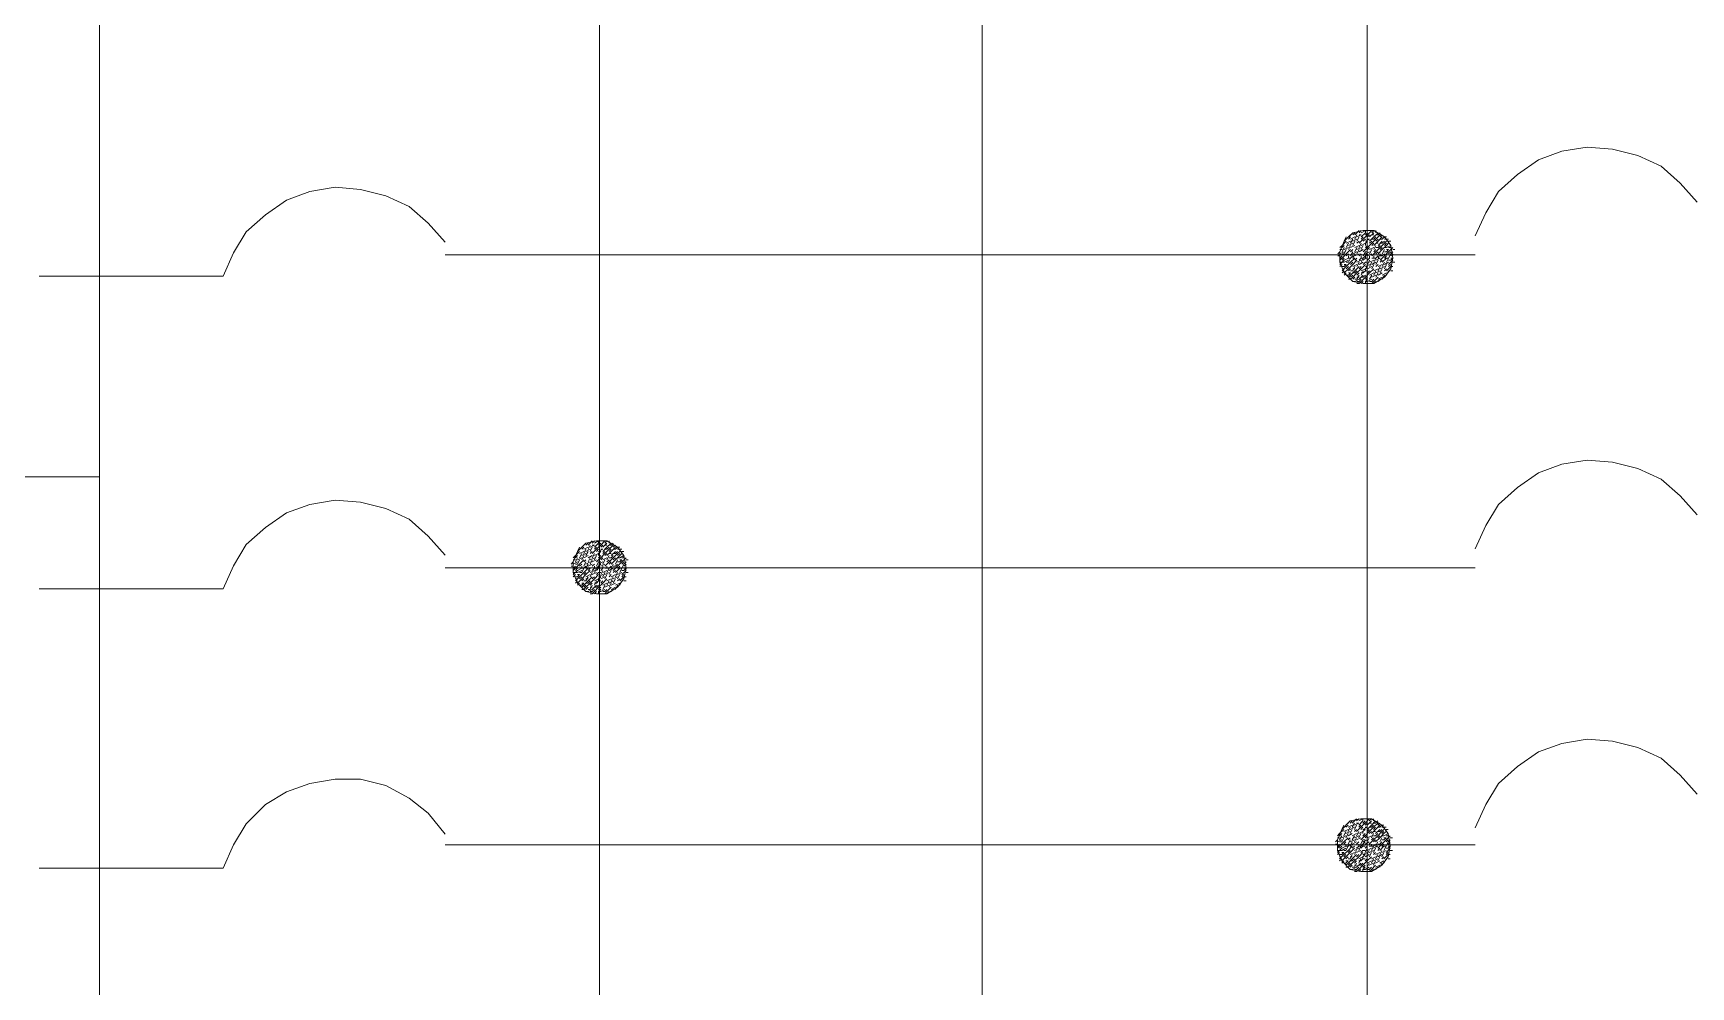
# Model space of a CAD drawing. Header units: metres. Extents: x 0 to 113, y -32 to 21.
# Drawn here: x 22.561 to 23.997, y 15.853 to 16.679 of the extents above; entities that cross this region are included whole.
import ezdxf

# ---------------------------------------------------------------- set-up
doc = ezdxf.new("R2010")
doc.units = ezdxf.units.M
doc.header["$LTSCALE"] = 0.5
doc.layers.add('TABLERO', color=7, linetype='Continuous')

msp = doc.modelspace()

# ---------------------------------------------------------------- linework, layer by layer
at = {"layer": 'TABLERO', "color": 7, "linetype": 'Continuous', "lineweight": 18, "true_color": 0x000007}
for p, q in [((23.0517, 17.1554), (23.0517, 14.9315)), ((23.3833, 17.1408), (23.3833, 14.9315)), ((23.7167, 17.128), (23.7167, 14.9315)), ((23.6968, 16.4987), (23.6986, 16.5024)), ((23.6986, 16.4969), (23.7023, 16.4987)), ((23.7004, 16.5024), (23.7023, 16.5042)), ((23.7004, 16.5005), (23.7023, 16.5024)), ((23.7023, 16.5005), (23.7059, 16.5024)), ((23.7023, 16.4969), (23.7041, 16.5005)), ((23.7041, 16.5042), (23.7059, 16.506)), ((23.7041, 16.4987), (23.7078, 16.5005)), ((23.7041, 16.495), (23.7059, 16.4987)), ((23.7059, 16.5042), (23.7096, 16.5079)), ((23.7059, 16.5005), (23.7078, 16.5042)), ((23.7078, 16.5024), (23.7114, 16.5042)), ((23.7078, 16.4987), (23.7096, 16.5024)), ((23.7078, 16.4969), (23.7096, 16.4987)), ((23.7096, 16.506), (23.7114, 16.5079)), ((23.7096, 16.5042), (23.7114, 16.5042)), ((23.7114, 16.506), (23.7151, 16.5079)), ((23.7114, 16.5005), (23.7132, 16.5024)), ((23.7132, 16.4987), (23.7151, 16.5005)), ((23.7151, 16.5079), (23.7169, 16.5079)), ((23.7151, 16.5042), (23.7169, 16.506)), ((23.7151, 16.5042), (23.7169, 16.5042)), ((23.7151, 16.4987), (23.7187, 16.5005)), ((23.7151, 16.4987), (23.7169, 16.4987)), ((23.7151, 16.4969), (23.7169, 16.4987)), ((23.7169, 16.5079), (23.7187, 16.5079)), ((23.7169, 16.5024), (23.7187, 16.5042)), ((23.7169, 16.5005), (23.7187, 16.5005)), ((23.7187, 16.5079), (23.7206, 16.5079)), ((23.7187, 16.5024), (23.7224, 16.506)), ((23.7187, 16.4969), (23.7206, 16.4987)), ((23.7206, 16.506), (23.7224, 16.5079)), ((23.7206, 16.5042), (23.7224, 16.5042)), ((23.7206, 16.5005), (23.7224, 16.5005)), ((23.7224, 16.5005), (23.7242, 16.5024)), ((23.7242, 16.506), (23.7242, 16.5079)), ((23.7242, 16.5042), (23.7261, 16.5042)), ((23.7242, 16.4987), (23.7261, 16.5005)), ((23.7261, 16.5042), (23.7279, 16.506)), ((23.7261, 16.495), (23.7297, 16.4987)), ((23.7279, 16.5024), (23.7297, 16.5042)), ((23.7279, 16.5005), (23.7297, 16.5005)), ((23.7297, 16.5005), (23.7316, 16.5024)), ((23.7297, 16.4969), (23.7316, 16.4987)), ((23.7316, 16.5024), (23.7334, 16.5024)), ((23.7316, 16.5005), (23.7334, 16.5005)), ((23.7334, 16.5005), (23.7352, 16.5005)), ((23.7352, 16.4987), (23.7371, 16.4987)), ((23.8102, 16.4868), (22.918, 16.4868)), ((23.6913, 16.4877), (23.6931, 16.4895)), ((23.6913, 16.4859), (23.6931, 16.4859)), ((23.6931, 16.4914), (23.6949, 16.4914)), ((23.6931, 16.4877), (23.6968, 16.4895)), ((23.6931, 16.484), (23.6949, 16.4859)), ((23.6931, 16.484), (23.6949, 16.484)), ((23.6931, 16.4822), (23.6949, 16.484)), ((23.6949, 16.4932), (23.6968, 16.495)), ((23.6949, 16.4895), (23.6968, 16.4932)), ((23.6949, 16.4877), (23.6968, 16.4877)), ((23.6949, 16.4822), (23.6968, 16.484)), ((23.6968, 16.4914), (23.7004, 16.4932)), ((23.6968, 16.4877), (23.6986, 16.4914)), ((23.6986, 16.4932), (23.7004, 16.4969)), ((23.6986, 16.4859), (23.7004, 16.4877)), ((23.7004, 16.495), (23.7041, 16.4969)), ((23.7004, 16.4914), (23.7023, 16.495)), ((23.7004, 16.484), (23.7004, 16.4859)), ((23.7004, 16.484), (23.7023, 16.484)), ((23.7004, 16.4804), (23.7023, 16.484)), ((23.7023, 16.4932), (23.7059, 16.495)), ((23.7023, 16.4895), (23.7041, 16.4914)), ((23.7023, 16.4859), (23.7041, 16.4895)), ((23.7023, 16.484), (23.7041, 16.4859)), ((23.7041, 16.4877), (23.7078, 16.4895)), ((23.7041, 16.484), (23.7059, 16.4877)), ((23.7041, 16.484), (23.7059, 16.484)), ((23.7059, 16.4932), (23.7096, 16.495)), ((23.7059, 16.4895), (23.7078, 16.4932)), ((23.7059, 16.4859), (23.7096, 16.4877)), ((23.7059, 16.4822), (23.7078, 16.484)), ((23.7078, 16.4914), (23.7114, 16.4932)), ((23.7078, 16.4877), (23.7096, 16.4914)), ((23.7096, 16.4932), (23.7114, 16.4969)), ((23.7096, 16.4895), (23.7132, 16.4914)), ((23.7096, 16.4859), (23.7114, 16.4877)), ((23.7096, 16.4822), (23.7114, 16.484)), ((23.7114, 16.495), (23.7151, 16.4969)), ((23.7114, 16.4914), (23.7132, 16.495)), ((23.7114, 16.484), (23.7114, 16.4859)), ((23.7114, 16.484), (23.7132, 16.484)), ((23.7114, 16.4804), (23.7132, 16.484)), ((23.7132, 16.4895), (23.7151, 16.4914)), ((23.7132, 16.4859), (23.7151, 16.4895)), ((23.7132, 16.484), (23.7151, 16.4859)), ((23.7132, 16.4822), (23.7151, 16.484)), ((23.7151, 16.495), (23.7151, 16.4969)), ((23.7151, 16.4932), (23.7169, 16.495)), ((23.7151, 16.4932), (23.7169, 16.4932)), ((23.7151, 16.4895), (23.7169, 16.4895)), ((23.7151, 16.4877), (23.7187, 16.4895)), ((23.7151, 16.4877), (23.7169, 16.4877)), ((23.7151, 16.4859), (23.7169, 16.4877)), ((23.7151, 16.484), (23.7151, 16.4859)), ((23.7151, 16.484), (23.7169, 16.484)), ((23.7151, 16.484), (23.7169, 16.484)), ((23.7169, 16.4914), (23.7187, 16.4932)), ((23.7169, 16.4859), (23.7206, 16.4877)), ((23.7169, 16.4822), (23.7187, 16.484)), ((23.7187, 16.4914), (23.7224, 16.4932)), ((23.7187, 16.4877), (23.7206, 16.4914)), ((23.7187, 16.484), (23.7187, 16.4859)), ((23.7206, 16.495), (23.7224, 16.4969)), ((23.7206, 16.484), (23.7224, 16.484)), ((23.7224, 16.4914), (23.7242, 16.495)), ((23.7224, 16.4895), (23.7242, 16.4914)), ((23.7224, 16.484), (23.7224, 16.4859)), ((23.7224, 16.484), (23.7242, 16.484)), ((23.7224, 16.4804), (23.7242, 16.484)), ((23.7242, 16.4969), (23.7261, 16.4969)), ((23.7242, 16.4932), (23.7261, 16.4932)), ((23.7242, 16.4877), (23.7261, 16.4895)), ((23.7242, 16.484), (23.7261, 16.4859)), ((23.7242, 16.4822), (23.7279, 16.484)), ((23.7261, 16.4932), (23.7279, 16.495)), ((23.7261, 16.484), (23.7279, 16.4877)), ((23.7261, 16.484), (23.7279, 16.484)), ((23.7279, 16.4969), (23.7297, 16.4969)), ((23.7279, 16.4914), (23.7297, 16.4932)), ((23.7279, 16.4859), (23.7297, 16.4859)), ((23.7279, 16.4822), (23.7297, 16.484)), ((23.7297, 16.4877), (23.7316, 16.4914)), ((23.7297, 16.4859), (23.7316, 16.4877)), ((23.7316, 16.495), (23.7334, 16.4969)), ((23.7316, 16.4932), (23.7334, 16.4932)), ((23.7316, 16.4895), (23.7334, 16.4895)), ((23.7316, 16.484), (23.7334, 16.4859)), ((23.7316, 16.484), (23.7334, 16.484)), ((23.7334, 16.4932), (23.7371, 16.495)), ((23.7334, 16.4914), (23.7352, 16.4914)), ((23.7334, 16.4895), (23.7352, 16.4914)), ((23.7334, 16.4804), (23.7352, 16.484)), ((23.7352, 16.4932), (23.7371, 16.4932)), ((23.7352, 16.4877), (23.7371, 16.4895)), ((23.7371, 16.4932), (23.7371, 16.495)), ((23.7371, 16.4859), (23.7389, 16.4877)), ((23.7371, 16.484), (23.7389, 16.484)), ((23.7371, 16.4822), (23.7389, 16.484)), ((23.7389, 16.4914), (23.7407, 16.4914)), ((23.6931, 16.4804), (23.6949, 16.4804)), ((23.6931, 16.4767), (23.6949, 16.4786)), ((23.6949, 16.4804), (23.6968, 16.4804)), ((23.6949, 16.4767), (23.6968, 16.4767)), ((23.6949, 16.4749), (23.6968, 16.4749)), ((23.6949, 16.4712), (23.6968, 16.4731)), ((23.6968, 16.4804), (23.7004, 16.4822)), ((23.6968, 16.4786), (23.6986, 16.4786)), ((23.6968, 16.4767), (23.6986, 16.4786)), ((23.6968, 16.4694), (23.6986, 16.4712)), ((23.6986, 16.4804), (23.7004, 16.4804)), ((23.6986, 16.4749), (23.7004, 16.4767)), ((23.6986, 16.4694), (23.7004, 16.4694)), ((23.7004, 16.4731), (23.7023, 16.4749)), ((23.7004, 16.4712), (23.7023, 16.4712)), ((23.7004, 16.4694), (23.7023, 16.4712)), ((23.7023, 16.4786), (23.7041, 16.4804)), ((23.7023, 16.4731), (23.7041, 16.4731)), ((23.7023, 16.4676), (23.7041, 16.4694)), ((23.7041, 16.4767), (23.7078, 16.4786)), ((23.7041, 16.4731), (23.7059, 16.4767)), ((23.7041, 16.4749), (23.7059, 16.4749)), ((23.7041, 16.4712), (23.7059, 16.4712)), ((23.7059, 16.4712), (23.7078, 16.4731)), ((23.7078, 16.4804), (23.7114, 16.4822)), ((23.7078, 16.4767), (23.7096, 16.4804)), ((23.7078, 16.4694), (23.7096, 16.4712)), ((23.7078, 16.4657), (23.7096, 16.4694)), ((23.7096, 16.4786), (23.7132, 16.4804)), ((23.7096, 16.4749), (23.7114, 16.4767)), ((23.7114, 16.4731), (23.7151, 16.4749)), ((23.7114, 16.4694), (23.7132, 16.4731)), ((23.7114, 16.4712), (23.7132, 16.4712)), ((23.7132, 16.4786), (23.7151, 16.4804)), ((23.7132, 16.4712), (23.7151, 16.4731)), ((23.7132, 16.4676), (23.7151, 16.4694)), ((23.7151, 16.4804), (23.7169, 16.4804)), ((23.7151, 16.4767), (23.7187, 16.4786)), ((23.7151, 16.4767), (23.7169, 16.4767)), ((23.7151, 16.4749), (23.7169, 16.4767)), ((23.7151, 16.4731), (23.7151, 16.4749)), ((23.7151, 16.4731), (23.7169, 16.4731)), ((23.7169, 16.4786), (23.7187, 16.4822)), ((23.7169, 16.4749), (23.7206, 16.4767)), ((23.7169, 16.4712), (23.7187, 16.4731)), ((23.7187, 16.4804), (23.7224, 16.4822)), ((23.7187, 16.4767), (23.7206, 16.4804)), ((23.7187, 16.4694), (23.7224, 16.4712)), ((23.7187, 16.4657), (23.7206, 16.4694)), ((23.7206, 16.4786), (23.7242, 16.4804)), ((23.7206, 16.4749), (23.7224, 16.4786)), ((23.7206, 16.4676), (23.7242, 16.4694)), ((23.7224, 16.4731), (23.7261, 16.4749)), ((23.7224, 16.4694), (23.7242, 16.4731)), ((23.7242, 16.4786), (23.7261, 16.4822)), ((23.7242, 16.4767), (23.7261, 16.4786)), ((23.7242, 16.4712), (23.7279, 16.4731)), ((23.7242, 16.4676), (23.7261, 16.4712)), ((23.7261, 16.4767), (23.7297, 16.4786)), ((23.7261, 16.4731), (23.7279, 16.4767)), ((23.7261, 16.4694), (23.7297, 16.4712)), ((23.7279, 16.4804), (23.7297, 16.4822)), ((23.7279, 16.4749), (23.7316, 16.4767)), ((23.7279, 16.4712), (23.7297, 16.4749)), ((23.7297, 16.4767), (23.7316, 16.4804)), ((23.7297, 16.4694), (23.7334, 16.4712)), ((23.7297, 16.4657), (23.7316, 16.4694)), ((23.7316, 16.4786), (23.7352, 16.4804)), ((23.7316, 16.4749), (23.7334, 16.4786)), ((23.7316, 16.4731), (23.7334, 16.4749)), ((23.7334, 16.4694), (23.7352, 16.4731)), ((23.7352, 16.4822), (23.7371, 16.4822)), ((23.7352, 16.4786), (23.7389, 16.4822)), ((23.7352, 16.4767), (23.7371, 16.4786)), ((23.7371, 16.4731), (23.7389, 16.4731)), ((23.7389, 16.4804), (23.7407, 16.4804)), ((22.7257, 16.4685), (22.5663, 16.4685)), ((23.7004, 16.4657), (23.7023, 16.4657)), ((23.7041, 16.4657), (23.7059, 16.4676)), ((23.7041, 16.4639), (23.7059, 16.4639)), ((23.7059, 16.4657), (23.7078, 16.4657)), ((23.7078, 16.4676), (23.7096, 16.4676)), ((23.7078, 16.4639), (23.7096, 16.4639)), ((23.7078, 16.4621), (23.7096, 16.4621)), ((23.7096, 16.4639), (23.7114, 16.4657)), ((23.7114, 16.4676), (23.7132, 16.4676)), ((23.7114, 16.4621), (23.7132, 16.4639)), ((23.7132, 16.4621), (23.7151, 16.4621)), ((23.7151, 16.4657), (23.7169, 16.4676)), ((23.7151, 16.4657), (23.7169, 16.4657)), ((23.7151, 16.4639), (23.7169, 16.4657)), ((23.7151, 16.4639), (23.7169, 16.4639)), ((23.7151, 16.4621), (23.7151, 16.4639)), ((23.7151, 16.4621), (23.7169, 16.4621)), ((23.7169, 16.4639), (23.7206, 16.4657)), ((23.7169, 16.4621), (23.7187, 16.4621)), ((23.7187, 16.4639), (23.7206, 16.4639)), ((23.7206, 16.4639), (23.7224, 16.4657)), ((23.7224, 16.4621), (23.7242, 16.4639)), ((23.7261, 16.4657), (23.7297, 16.4676)), ((23.7261, 16.4639), (23.7279, 16.4657)), ((22.6185, 16.2944), (21.1658, 16.2944)), ((23.7167, 16.2377), (23.7167, 16.2395)), ((23.0308, 16.2244), (23.0326, 16.2263)), ((23.0326, 16.2299), (23.0344, 16.2336)), ((23.0344, 16.2281), (23.0381, 16.2299)), ((23.0344, 16.2244), (23.0363, 16.2281)), ((23.0363, 16.2336), (23.0381, 16.2354)), ((23.0363, 16.2318), (23.0381, 16.2336)), ((23.0363, 16.2263), (23.0399, 16.2281)), ((23.0363, 16.2226), (23.0381, 16.2263)), ((23.0381, 16.2318), (23.0418, 16.2336)), ((23.0381, 16.2281), (23.0399, 16.2318)), ((23.0381, 16.2244), (23.0418, 16.2263)), ((23.0399, 16.2354), (23.0418, 16.2372)), ((23.0399, 16.2299), (23.0436, 16.2318)), ((23.0399, 16.2263), (23.0418, 16.2299)), ((23.0418, 16.2354), (23.0454, 16.2391)), ((23.0418, 16.2318), (23.0436, 16.2354)), ((23.0418, 16.2244), (23.0454, 16.2263)), ((23.0436, 16.2336), (23.0473, 16.2354)), ((23.0436, 16.2299), (23.0454, 16.2336)), ((23.0436, 16.2281), (23.0454, 16.2299)), ((23.0454, 16.2372), (23.0473, 16.2391)), ((23.0454, 16.2354), (23.0473, 16.2354)), ((23.0454, 16.2244), (23.0473, 16.2281)), ((23.0473, 16.2372), (23.0509, 16.2391)), ((23.0473, 16.2318), (23.0491, 16.2336)), ((23.0473, 16.2263), (23.0509, 16.2281)), ((23.0473, 16.2226), (23.0491, 16.2263)), ((23.0491, 16.2299), (23.0509, 16.2318)), ((23.0509, 16.2391), (23.0528, 16.2391)), ((23.0509, 16.2354), (23.0528, 16.2372)), ((23.0509, 16.2354), (23.0528, 16.2354)), ((23.0509, 16.2299), (23.0546, 16.2318)), ((23.0509, 16.2299), (23.0528, 16.2299)), ((23.0509, 16.2281), (23.0528, 16.2299)), ((23.0509, 16.2263), (23.0509, 16.2281)), ((23.0509, 16.2244), (23.0528, 16.2263)), ((23.0528, 16.2391), (23.0546, 16.2391)), ((23.0528, 16.2336), (23.0546, 16.2354)), ((23.0528, 16.2318), (23.0546, 16.2318)), ((23.0546, 16.2391), (23.0564, 16.2391)), ((23.0546, 16.2336), (23.0582, 16.2372)), ((23.0546, 16.2281), (23.0564, 16.2299)), ((23.0564, 16.2372), (23.0582, 16.2391)), ((23.0564, 16.2354), (23.0582, 16.2354)), ((23.0564, 16.2318), (23.0582, 16.2318)), ((23.0564, 16.2263), (23.0582, 16.2281)), ((23.0582, 16.2318), (23.0601, 16.2336)), ((23.0582, 16.2226), (23.0601, 16.2263)), ((23.0601, 16.2372), (23.0601, 16.2391)), ((23.0601, 16.2354), (23.0619, 16.2354)), ((23.0601, 16.2299), (23.0619, 16.2318)), ((23.0601, 16.2281), (23.0619, 16.2281)), ((23.0619, 16.2354), (23.0637, 16.2372)), ((23.0619, 16.2263), (23.0656, 16.2299)), ((23.0619, 16.2244), (23.0637, 16.2263)), ((23.0637, 16.2336), (23.0656, 16.2354)), ((23.0637, 16.2318), (23.0656, 16.2318)), ((23.0637, 16.2281), (23.0656, 16.2281)), ((23.0656, 16.2318), (23.0674, 16.2336)), ((23.0656, 16.2281), (23.0674, 16.2299)), ((23.0674, 16.2336), (23.0692, 16.2336)), ((23.0674, 16.2318), (23.0692, 16.2318)), ((23.0674, 16.2263), (23.0692, 16.2281)), ((23.0692, 16.2318), (23.0711, 16.2318)), ((23.0692, 16.2244), (23.0729, 16.2263)), ((23.0711, 16.2299), (23.0729, 16.2299)), ((23.0729, 16.2244), (23.0729, 16.2263)), ((23.7167, 16.234), (23.7167, 16.2358)), ((23.7167, 16.2267), (23.7167, 16.2285)), ((23.8102, 16.2157), (22.918, 16.2157)), ((23.0271, 16.2189), (23.0289, 16.2208)), ((23.0271, 16.2171), (23.0289, 16.2171)), ((23.0289, 16.2226), (23.0308, 16.2226)), ((23.0289, 16.2189), (23.0326, 16.2208)), ((23.0289, 16.2153), (23.0308, 16.2171)), ((23.0289, 16.2153), (23.0308, 16.2153)), ((23.0289, 16.2134), (23.0308, 16.2153)), ((23.0289, 16.2116), (23.0308, 16.2116)), ((23.0308, 16.2208), (23.0326, 16.2244)), ((23.0308, 16.2189), (23.0326, 16.2189)), ((23.0308, 16.2134), (23.0326, 16.2153)), ((23.0308, 16.2116), (23.0326, 16.2116)), ((23.0326, 16.2226), (23.0363, 16.2244)), ((23.0326, 16.2189), (23.0344, 16.2226)), ((23.0326, 16.2116), (23.0363, 16.2134)), ((23.0344, 16.2171), (23.0363, 16.2189)), ((23.0344, 16.2116), (23.0363, 16.2116)), ((23.0363, 16.2153), (23.0363, 16.2171)), ((23.0363, 16.2153), (23.0381, 16.2153)), ((23.0363, 16.2116), (23.0381, 16.2153)), ((23.0381, 16.2208), (23.0399, 16.2226)), ((23.0381, 16.2171), (23.0399, 16.2208)), ((23.0381, 16.2153), (23.0399, 16.2171)), ((23.0381, 16.2098), (23.0399, 16.2116)), ((23.0399, 16.2189), (23.0436, 16.2208)), ((23.0399, 16.2153), (23.0418, 16.2189)), ((23.0399, 16.2153), (23.0418, 16.2153)), ((23.0418, 16.2208), (23.0436, 16.2244)), ((23.0418, 16.2171), (23.0454, 16.2189)), ((23.0418, 16.2134), (23.0436, 16.2153)), ((23.0436, 16.2226), (23.0473, 16.2244)), ((23.0436, 16.2189), (23.0454, 16.2226)), ((23.0436, 16.2116), (23.0473, 16.2134)), ((23.0436, 16.2079), (23.0454, 16.2116)), ((23.0454, 16.2208), (23.0491, 16.2226)), ((23.0454, 16.2171), (23.0473, 16.2189)), ((23.0454, 16.2134), (23.0473, 16.2153)), ((23.0454, 16.2098), (23.0491, 16.2116)), ((23.0473, 16.2153), (23.0473, 16.2171)), ((23.0473, 16.2153), (23.0491, 16.2153)), ((23.0473, 16.2116), (23.0491, 16.2153)), ((23.0491, 16.2208), (23.0509, 16.2226)), ((23.0491, 16.2171), (23.0509, 16.2208)), ((23.0491, 16.2153), (23.0509, 16.2171)), ((23.0491, 16.2134), (23.0509, 16.2153)), ((23.0491, 16.2098), (23.0509, 16.2116)), ((23.0509, 16.2244), (23.0528, 16.2244)), ((23.0509, 16.2208), (23.0528, 16.2208)), ((23.0509, 16.2189), (23.0546, 16.2208)), ((23.0509, 16.2189), (23.0528, 16.2189)), ((23.0509, 16.2171), (23.0528, 16.2189)), ((23.0509, 16.2153), (23.0509, 16.2171)), ((23.0509, 16.2153), (23.0528, 16.2153)), ((23.0509, 16.2153), (23.0528, 16.2153)), ((23.0509, 16.2116), (23.0528, 16.2116)), ((23.0528, 16.2226), (23.0546, 16.2244)), ((23.0528, 16.2171), (23.0564, 16.2189)), ((23.0528, 16.2134), (23.0546, 16.2153)), ((23.0528, 16.2098), (23.0546, 16.2134)), ((23.0546, 16.2226), (23.0582, 16.2244)), ((23.0546, 16.2189), (23.0564, 16.2226)), ((23.0546, 16.2153), (23.0546, 16.2171)), ((23.0546, 16.2116), (23.0582, 16.2134)), ((23.0546, 16.2079), (23.0564, 16.2116)), ((23.0564, 16.2153), (23.0582, 16.2153)), ((23.0564, 16.2098), (23.0601, 16.2116)), ((23.0582, 16.2208), (23.0601, 16.2226)), ((23.0582, 16.2153), (23.0582, 16.2171)), ((23.0582, 16.2153), (23.0601, 16.2153)), ((23.0582, 16.2116), (23.0601, 16.2153)), ((23.0601, 16.2244), (23.0619, 16.2244)), ((23.0601, 16.2189), (23.0619, 16.2208)), ((23.0601, 16.2153), (23.0619, 16.2171)), ((23.0601, 16.2134), (23.0637, 16.2153)), ((23.0601, 16.2098), (23.0619, 16.2134)), ((23.0619, 16.2153), (23.0637, 16.2189)), ((23.0619, 16.2153), (23.0637, 16.2153)), ((23.0637, 16.2226), (23.0656, 16.2244)), ((23.0637, 16.2171), (23.0656, 16.2171)), ((23.0637, 16.2134), (23.0656, 16.2153)), ((23.0637, 16.2116), (23.0656, 16.2134)), ((23.0656, 16.2189), (23.0674, 16.2226)), ((23.0656, 16.2171), (23.0674, 16.2189)), ((23.0656, 16.2079), (23.0674, 16.2116)), ((23.0674, 16.2244), (23.0692, 16.2244)), ((23.0674, 16.2208), (23.0692, 16.2208)), ((23.0674, 16.2153), (23.0692, 16.2171)), ((23.0674, 16.2153), (23.0692, 16.2153)), ((23.0674, 16.2098), (23.0711, 16.2116)), ((23.0692, 16.2226), (23.0711, 16.2226)), ((23.0692, 16.2208), (23.0711, 16.2226)), ((23.0692, 16.2116), (23.0711, 16.2153)), ((23.0711, 16.2244), (23.0729, 16.2244)), ((23.0711, 16.2189), (23.0729, 16.2208)), ((23.0711, 16.2134), (23.0729, 16.2134)), ((23.0711, 16.2098), (23.0747, 16.2134)), ((23.0729, 16.2171), (23.0747, 16.2189)), ((23.0729, 16.2153), (23.0747, 16.2153)), ((23.0729, 16.2134), (23.0747, 16.2153)), ((23.0747, 16.2226), (23.0766, 16.2226)), ((23.0747, 16.2116), (23.0766, 16.2116)), ((23.6929, 16.2157), (23.6947, 16.2157)), ((23.6966, 16.2157), (23.6984, 16.2157)), ((23.7021, 16.2157), (23.7039, 16.2157)), ((23.7076, 16.2157), (23.7094, 16.2157)), ((23.7131, 16.2157), (23.7149, 16.2157)), ((23.7167, 16.223), (23.7167, 16.2248)), ((23.7167, 16.2157), (23.7167, 16.2175)), ((23.7167, 16.2157), (23.7186, 16.2157)), ((23.7186, 16.2157), (23.7204, 16.2157)), ((23.7204, 16.2157), (23.7222, 16.2157)), ((23.7241, 16.2157), (23.7259, 16.2157)), ((23.7277, 16.2157), (23.7296, 16.2157)), ((23.7314, 16.2157), (23.7332, 16.2157)), ((23.735, 16.2157), (23.7369, 16.2157)), ((22.7257, 16.1974), (22.5663, 16.1974)), ((23.0289, 16.2079), (23.0308, 16.2098)), ((23.0308, 16.2079), (23.0326, 16.2079)), ((23.0308, 16.2061), (23.0326, 16.2061)), ((23.0308, 16.2024), (23.0326, 16.2043)), ((23.0326, 16.2098), (23.0344, 16.2098)), ((23.0326, 16.2079), (23.0344, 16.2098)), ((23.0326, 16.2006), (23.0344, 16.2024)), ((23.0344, 16.2061), (23.0363, 16.2079)), ((23.0344, 16.2006), (23.0363, 16.2006)), ((23.0363, 16.2043), (23.0381, 16.2061)), ((23.0363, 16.2024), (23.0381, 16.2024)), ((23.0363, 16.2006), (23.0381, 16.2024)), ((23.0363, 16.1969), (23.0381, 16.1969)), ((23.0381, 16.2043), (23.0399, 16.2043)), ((23.0381, 16.1988), (23.0399, 16.2006)), ((23.0399, 16.2079), (23.0436, 16.2098)), ((23.0399, 16.2043), (23.0418, 16.2079)), ((23.0399, 16.2061), (23.0418, 16.2061)), ((23.0399, 16.2024), (23.0418, 16.2024)), ((23.0399, 16.1969), (23.0418, 16.1988)), ((23.0418, 16.2024), (23.0436, 16.2043)), ((23.0418, 16.1969), (23.0436, 16.1969)), ((23.0436, 16.2006), (23.0454, 16.2024)), ((23.0436, 16.1969), (23.0454, 16.2006)), ((23.0436, 16.1988), (23.0454, 16.1988)), ((23.0454, 16.2061), (23.0473, 16.2079)), ((23.0454, 16.1951), (23.0473, 16.1969)), ((23.0473, 16.2043), (23.0509, 16.2061)), ((23.0473, 16.2006), (23.0491, 16.2043)), ((23.0473, 16.2024), (23.0491, 16.2024)), ((23.0473, 16.1988), (23.0491, 16.1988)), ((23.0491, 16.2024), (23.0509, 16.2043)), ((23.0491, 16.1988), (23.0509, 16.2006)), ((23.0509, 16.2079), (23.0546, 16.2098)), ((23.0509, 16.2079), (23.0528, 16.2079)), ((23.0509, 16.2061), (23.0528, 16.2079)), ((23.0509, 16.2043), (23.0509, 16.2061)), ((23.0509, 16.2043), (23.0528, 16.2043)), ((23.0509, 16.1969), (23.0528, 16.1988)), ((23.0509, 16.1969), (23.0528, 16.1969)), ((23.0509, 16.1951), (23.0528, 16.1969)), ((23.0528, 16.2061), (23.0564, 16.2079)), ((23.0528, 16.2024), (23.0546, 16.2043)), ((23.0528, 16.1951), (23.0564, 16.1969)), ((23.0546, 16.2006), (23.0582, 16.2024)), ((23.0546, 16.1969), (23.0564, 16.2006)), ((23.0564, 16.2061), (23.0582, 16.2098)), ((23.0564, 16.1988), (23.0601, 16.2006)), ((23.0564, 16.1951), (23.0582, 16.1969)), ((23.0582, 16.2043), (23.0619, 16.2061)), ((23.0582, 16.2006), (23.0601, 16.2043)), ((23.0601, 16.2079), (23.0619, 16.2098)), ((23.0601, 16.2024), (23.0637, 16.2043)), ((23.0601, 16.1988), (23.0619, 16.2024)), ((23.0619, 16.2079), (23.0656, 16.2098)), ((23.0619, 16.2043), (23.0637, 16.2079)), ((23.0619, 16.2006), (23.0656, 16.2024)), ((23.0619, 16.1969), (23.0656, 16.1988)), ((23.0619, 16.1951), (23.0637, 16.1969)), ((23.0637, 16.2061), (23.0674, 16.2079)), ((23.0637, 16.2024), (23.0656, 16.2061)), ((23.0656, 16.2006), (23.0692, 16.2024)), ((23.0656, 16.1969), (23.0674, 16.2006)), ((23.0674, 16.2061), (23.0692, 16.2098)), ((23.0674, 16.2043), (23.0692, 16.2061)), ((23.0692, 16.2006), (23.0711, 16.2043)), ((23.0711, 16.2079), (23.0729, 16.2098)), ((23.0729, 16.2043), (23.0747, 16.2043)), ((23.0399, 16.1951), (23.0418, 16.1951)), ((23.0436, 16.1951), (23.0454, 16.1951)), ((23.0436, 16.1933), (23.0454, 16.1933)), ((23.0473, 16.1933), (23.0491, 16.1951)), ((23.0491, 16.1933), (23.0509, 16.1933)), ((23.0509, 16.1951), (23.0528, 16.1951)), ((23.0509, 16.1933), (23.0509, 16.1951)), ((23.0509, 16.1933), (23.0528, 16.1933)), ((23.0528, 16.1933), (23.0546, 16.1933)), ((23.0546, 16.1951), (23.0564, 16.1951)), ((23.0582, 16.1933), (23.0601, 16.1951)), ((23.7019, 15.9946), (23.7038, 15.9965)), ((23.7038, 15.9946), (23.7074, 15.9983)), ((23.7074, 15.9965), (23.7093, 15.9983)), ((23.7093, 15.9965), (23.7129, 15.9983)), ((23.7129, 15.9983), (23.7148, 15.9983)), ((23.7129, 15.9946), (23.7148, 15.9965)), ((23.7148, 15.9983), (23.7166, 15.9983)), ((23.7166, 15.9983), (23.7184, 15.9983)), ((23.7166, 15.9928), (23.7203, 15.9965)), ((23.7184, 15.9965), (23.7203, 15.9983)), ((23.7221, 15.9965), (23.7221, 15.9983)), ((23.7239, 15.9946), (23.7258, 15.9965)), ((23.0517, 15.9922), (23.0517, 15.994)), ((23.0517, 15.9812), (23.0517, 15.983)), ((23.6909, 15.9818), (23.6928, 15.9818)), ((23.6928, 15.9836), (23.6946, 15.9855)), ((23.6928, 15.98), (23.6946, 15.9836)), ((23.6946, 15.9891), (23.6964, 15.9928)), ((23.6946, 15.9818), (23.6983, 15.9836)), ((23.6946, 15.9782), (23.6964, 15.9818)), ((23.6964, 15.9873), (23.7001, 15.9891)), ((23.6964, 15.9836), (23.6983, 15.9873)), ((23.6983, 15.9928), (23.7001, 15.9946)), ((23.6983, 15.991), (23.7001, 15.9928)), ((23.6983, 15.9855), (23.7019, 15.9873)), ((23.6983, 15.9818), (23.7001, 15.9855)), ((23.7001, 15.991), (23.7038, 15.9928)), ((23.7001, 15.9873), (23.7019, 15.991)), ((23.7001, 15.9836), (23.7038, 15.9855)), ((23.7001, 15.98), (23.7019, 15.9818)), ((23.7019, 15.9891), (23.7056, 15.991)), ((23.7019, 15.9855), (23.7038, 15.9891)), ((23.7038, 15.991), (23.7056, 15.9946)), ((23.7038, 15.9836), (23.7074, 15.9855)), ((23.7038, 15.98), (23.7056, 15.9836)), ((23.7056, 15.9928), (23.7093, 15.9946)), ((23.7056, 15.9891), (23.7074, 15.9928)), ((23.7056, 15.9873), (23.7074, 15.9891)), ((23.7056, 15.9818), (23.7093, 15.9836)), ((23.7056, 15.9782), (23.7074, 15.9818)), ((23.7074, 15.9946), (23.7093, 15.9946)), ((23.7074, 15.9836), (23.7093, 15.9873)), ((23.7074, 15.98), (23.7111, 15.9818)), ((23.7093, 15.991), (23.7111, 15.9928)), ((23.7093, 15.9855), (23.7129, 15.9873)), ((23.7093, 15.9818), (23.7111, 15.9855)), ((23.7111, 15.9891), (23.7129, 15.991)), ((23.7111, 15.98), (23.7129, 15.9818)), ((23.7129, 15.9946), (23.7148, 15.9946)), ((23.7129, 15.9891), (23.7166, 15.991)), ((23.7129, 15.9891), (23.7148, 15.9891)), ((23.7129, 15.9873), (23.7148, 15.9891)), ((23.7129, 15.9855), (23.7129, 15.9873)), ((23.7129, 15.9836), (23.7148, 15.9855)), ((23.7129, 15.9836), (23.7148, 15.9836)), ((23.7148, 15.9928), (23.7166, 15.9946)), ((23.7148, 15.991), (23.7166, 15.991)), ((23.7148, 15.9818), (23.7166, 15.9836)), ((23.7166, 15.9873), (23.7184, 15.9891)), ((23.7166, 15.9818), (23.7203, 15.9836)), ((23.7166, 15.9782), (23.7184, 15.9818)), ((23.7184, 15.9946), (23.7203, 15.9946)), ((23.7184, 15.991), (23.7203, 15.991)), ((23.7184, 15.9855), (23.7203, 15.9873)), ((23.7203, 15.991), (23.7221, 15.9928)), ((23.7203, 15.9818), (23.7221, 15.9855)), ((23.7203, 15.98), (23.7221, 15.9818)), ((23.7221, 15.9946), (23.7239, 15.9946)), ((23.7221, 15.9891), (23.7239, 15.991)), ((23.7221, 15.9873), (23.7239, 15.9873)), ((23.7221, 15.9836), (23.7239, 15.9836)), ((23.7239, 15.9855), (23.7276, 15.9891)), ((23.7239, 15.9836), (23.7258, 15.9855)), ((23.7258, 15.9928), (23.7276, 15.9946)), ((23.7258, 15.991), (23.7276, 15.991)), ((23.7258, 15.9873), (23.7276, 15.9873)), ((23.7258, 15.9818), (23.7276, 15.9836)), ((23.7276, 15.991), (23.7294, 15.9928)), ((23.7276, 15.9873), (23.7294, 15.9891)), ((23.7276, 15.9782), (23.7294, 15.9818)), ((23.7294, 15.9928), (23.7312, 15.9928)), ((23.7294, 15.991), (23.7312, 15.991)), ((23.7294, 15.9855), (23.7312, 15.9873)), ((23.7294, 15.9836), (23.7312, 15.9836)), ((23.7312, 15.991), (23.7331, 15.991)), ((23.7312, 15.9836), (23.7349, 15.9855)), ((23.7312, 15.9818), (23.7331, 15.9818)), ((23.7312, 15.98), (23.7331, 15.9818)), ((23.7331, 15.9891), (23.7349, 15.9891)), ((23.7331, 15.9836), (23.7349, 15.9836)), ((23.7349, 15.9836), (23.7349, 15.9855)), ((23.7367, 15.9818), (23.7386, 15.9818)), ((23.8102, 15.9757), (22.918, 15.9757)), ((23.0353, 15.9757), (23.0371, 15.9757)), ((23.0664, 15.9757), (23.0682, 15.9757)), ((23.0682, 15.9757), (23.0701, 15.9757)), ((23.6891, 15.9782), (23.6909, 15.98)), ((23.6891, 15.9763), (23.6909, 15.9763)), ((23.6909, 15.9782), (23.6946, 15.98)), ((23.6909, 15.9745), (23.6928, 15.9763)), ((23.6909, 15.9745), (23.6928, 15.9745)), ((23.6909, 15.9727), (23.6928, 15.9745)), ((23.6909, 15.9708), (23.6928, 15.9708)), ((23.6909, 15.9672), (23.6928, 15.969)), ((23.6928, 15.9782), (23.6946, 15.9782)), ((23.6928, 15.9727), (23.6946, 15.9745)), ((23.6928, 15.9708), (23.6946, 15.9708)), ((23.6928, 15.9672), (23.6946, 15.9672)), ((23.6946, 15.9708), (23.6983, 15.9727)), ((23.6946, 15.969), (23.6964, 15.969)), ((23.6946, 15.9672), (23.6964, 15.969)), ((23.6964, 15.9763), (23.6983, 15.9782)), ((23.6964, 15.9708), (23.6983, 15.9708)), ((23.6964, 15.9653), (23.6983, 15.9672)), ((23.6983, 15.9745), (23.6983, 15.9763)), ((23.6983, 15.9745), (23.7001, 15.9745)), ((23.6983, 15.9708), (23.7001, 15.9745)), ((23.7001, 15.9763), (23.7019, 15.98)), ((23.7001, 15.9745), (23.7019, 15.9763)), ((23.7001, 15.969), (23.7019, 15.9708)), ((23.7019, 15.9782), (23.7056, 15.98)), ((23.7019, 15.9745), (23.7038, 15.9782)), ((23.7019, 15.9745), (23.7038, 15.9745)), ((23.7019, 15.9672), (23.7056, 15.969)), ((23.7019, 15.9635), (23.7038, 15.9672)), ((23.7038, 15.9763), (23.7074, 15.9782)), ((23.7038, 15.9727), (23.7056, 15.9745)), ((23.7056, 15.9708), (23.7093, 15.9727)), ((23.7056, 15.9672), (23.7074, 15.9708)), ((23.7074, 15.9763), (23.7093, 15.9782)), ((23.7074, 15.9727), (23.7093, 15.9745)), ((23.7074, 15.969), (23.7111, 15.9708)), ((23.7074, 15.9653), (23.7093, 15.9672)), ((23.7093, 15.9745), (23.7093, 15.9763)), ((23.7093, 15.9745), (23.7111, 15.9745)), ((23.7093, 15.9708), (23.7111, 15.9745)), ((23.7111, 15.9763), (23.7129, 15.98)), ((23.7111, 15.9745), (23.7129, 15.9763)), ((23.7111, 15.9727), (23.7129, 15.9745)), ((23.7111, 15.969), (23.7129, 15.9708)), ((23.7129, 15.98), (23.7148, 15.98)), ((23.7129, 15.9782), (23.7166, 15.98)), ((23.7129, 15.9782), (23.7148, 15.9782)), ((23.7129, 15.9763), (23.7148, 15.9782)), ((23.7129, 15.9745), (23.7129, 15.9763)), ((23.7129, 15.9745), (23.7148, 15.9745)), ((23.7129, 15.9745), (23.7148, 15.9745)), ((23.7129, 15.9708), (23.7148, 15.9708)), ((23.7129, 15.9672), (23.7166, 15.969)), ((23.7129, 15.9672), (23.7148, 15.9672)), ((23.7129, 15.9653), (23.7148, 15.9672)), ((23.7148, 15.9763), (23.7184, 15.9782)), ((23.7148, 15.9727), (23.7166, 15.9745)), ((23.7148, 15.969), (23.7166, 15.9727)), ((23.7148, 15.9653), (23.7184, 15.9672)), ((23.7166, 15.9745), (23.7166, 15.9763)), ((23.7166, 15.9708), (23.7203, 15.9727)), ((23.7166, 15.9672), (23.7184, 15.9708)), ((23.7184, 15.9745), (23.7203, 15.9745)), ((23.7184, 15.969), (23.7221, 15.9708)), ((23.7184, 15.9653), (23.7203, 15.969)), ((23.7203, 15.9745), (23.7203, 15.9763)), ((23.7203, 15.9745), (23.7221, 15.9745)), ((23.7203, 15.9708), (23.7221, 15.9745)), ((23.7221, 15.9782), (23.7239, 15.98)), ((23.7221, 15.9745), (23.7239, 15.9763)), ((23.7221, 15.9727), (23.7258, 15.9745)), ((23.7221, 15.969), (23.7239, 15.9727)), ((23.7221, 15.9672), (23.7239, 15.969)), ((23.7239, 15.9745), (23.7258, 15.9782)), ((23.7239, 15.9745), (23.7258, 15.9745)), ((23.7239, 15.9672), (23.7276, 15.969)), ((23.7239, 15.9635), (23.7258, 15.9672)), ((23.7258, 15.9763), (23.7276, 15.9763)), ((23.7258, 15.9727), (23.7276, 15.9745)), ((23.7258, 15.9708), (23.7276, 15.9727)), ((23.7258, 15.9653), (23.7294, 15.9672)), ((23.7276, 15.9763), (23.7294, 15.9782)), ((23.7276, 15.9672), (23.7294, 15.9708)), ((23.7294, 15.98), (23.7312, 15.98)), ((23.7294, 15.9745), (23.7312, 15.9763)), ((23.7294, 15.9745), (23.7312, 15.9745)), ((23.7294, 15.969), (23.7331, 15.9708)), ((23.7294, 15.9653), (23.7312, 15.969)), ((23.7312, 15.9708), (23.7331, 15.9745)), ((23.7331, 15.9782), (23.7349, 15.98)), ((23.7331, 15.9727), (23.7349, 15.9727)), ((23.7331, 15.969), (23.7367, 15.9727)), ((23.7331, 15.9672), (23.7349, 15.969)), ((23.7349, 15.9763), (23.7367, 15.9782)), ((23.7349, 15.9745), (23.7367, 15.9745)), ((23.7349, 15.9727), (23.7367, 15.9745)), ((23.7367, 15.9708), (23.7386, 15.9708)), ((22.7257, 15.9555), (22.5663, 15.9555)), ((23.0517, 15.9537), (23.0517, 15.9555)), ((23.6928, 15.9653), (23.6946, 15.9653)), ((23.6928, 15.9617), (23.6946, 15.9635)), ((23.6946, 15.9598), (23.6964, 15.9617)), ((23.6964, 15.9598), (23.6983, 15.9598)), ((23.6983, 15.9635), (23.7001, 15.9653)), ((23.6983, 15.9617), (23.7001, 15.9617)), ((23.6983, 15.9598), (23.7001, 15.9617)), ((23.6983, 15.9562), (23.7001, 15.9562)), ((23.7001, 15.9635), (23.7019, 15.9635)), ((23.7001, 15.958), (23.7019, 15.9598)), ((23.7019, 15.9653), (23.7038, 15.9653)), ((23.7019, 15.9617), (23.7038, 15.9617)), ((23.7019, 15.9562), (23.7038, 15.958)), ((23.7019, 15.9543), (23.7038, 15.9543)), ((23.7038, 15.9617), (23.7056, 15.9635)), ((23.7038, 15.9562), (23.7056, 15.9562)), ((23.7056, 15.9598), (23.7074, 15.9617)), ((23.7056, 15.9562), (23.7074, 15.9598)), ((23.7056, 15.958), (23.7074, 15.958)), ((23.7056, 15.9543), (23.7074, 15.9543)), ((23.7056, 15.9525), (23.7074, 15.9525)), ((23.7074, 15.9543), (23.7093, 15.9562)), ((23.7093, 15.9635), (23.7129, 15.9653)), ((23.7093, 15.9598), (23.7111, 15.9635)), ((23.7093, 15.9617), (23.7111, 15.9617)), ((23.7093, 15.958), (23.7111, 15.958)), ((23.7093, 15.9525), (23.7111, 15.9543)), ((23.7111, 15.9617), (23.7129, 15.9635)), ((23.7111, 15.958), (23.7129, 15.9598)), ((23.7111, 15.9525), (23.7129, 15.9525)), ((23.7129, 15.9635), (23.7129, 15.9653)), ((23.7129, 15.9635), (23.7148, 15.9635)), ((23.7129, 15.9562), (23.7148, 15.958)), ((23.7129, 15.9562), (23.7148, 15.9562)), ((23.7129, 15.9543), (23.7148, 15.9562)), ((23.7129, 15.9543), (23.7148, 15.9543)), ((23.7129, 15.9525), (23.7129, 15.9543)), ((23.7129, 15.9525), (23.7148, 15.9525)), ((23.7148, 15.9617), (23.7166, 15.9635)), ((23.7148, 15.9543), (23.7184, 15.9562)), ((23.7148, 15.9525), (23.7166, 15.9525)), ((23.7166, 15.9598), (23.7203, 15.9617)), ((23.7166, 15.9562), (23.7184, 15.9598)), ((23.7166, 15.9543), (23.7184, 15.9543)), ((23.7184, 15.958), (23.7221, 15.9598)), ((23.7184, 15.9543), (23.7203, 15.9562)), ((23.7203, 15.9635), (23.7239, 15.9653)), ((23.7203, 15.9598), (23.7221, 15.9635)), ((23.7203, 15.9525), (23.7221, 15.9543)), ((23.7221, 15.9617), (23.7258, 15.9635)), ((23.7221, 15.958), (23.7239, 15.9617)), ((23.7239, 15.9598), (23.7276, 15.9617)), ((23.7239, 15.9562), (23.7276, 15.958)), ((23.7239, 15.9543), (23.7258, 15.9562)), ((23.7258, 15.9617), (23.7276, 15.9653)), ((23.7276, 15.9598), (23.7312, 15.9617)), ((23.7276, 15.9562), (23.7294, 15.9598)), ((23.7294, 15.9635), (23.7312, 15.9653)), ((23.7312, 15.9598), (23.7331, 15.9635)), ((23.7349, 15.9635), (23.7367, 15.9635))]:
    msp.add_line(p, q, dxfattribs=at)
for points in [[(19.4386, 14.8253), (22.6185, 14.8253), (22.6185, 17.1573), (19.4386, 17.1573)], [(23.7389, 16.484), (23.7371, 16.495), (23.7316, 16.5024), (23.7224, 16.5079), (23.7132, 16.5079), (23.7041, 16.506), (23.6968, 16.4987), (23.6931, 16.4895), (23.6931, 16.4804), (23.6968, 16.4712), (23.7041, 16.4639), (23.7132, 16.4621), (23.7224, 16.4621), (23.7316, 16.4676), (23.7371, 16.4749)], [(23.0747, 16.2153), (23.0729, 16.2263), (23.0674, 16.2336), (23.0582, 16.2391), (23.0491, 16.2391), (23.0399, 16.2372), (23.0326, 16.2299), (23.0289, 16.2208), (23.0289, 16.2116), (23.0326, 16.2024), (23.0399, 16.1951), (23.0491, 16.1933), (23.0582, 16.1933), (23.0674, 16.1988), (23.0729, 16.2061)], [(23.7367, 15.9745), (23.7349, 15.9855), (23.7294, 15.9928), (23.7203, 15.9983), (23.7111, 15.9983), (23.7019, 15.9965), (23.6946, 15.9891), (23.6909, 15.98), (23.6909, 15.9708), (23.6946, 15.9617), (23.7019, 15.9543), (23.7111, 15.9525), (23.7203, 15.9525), (23.7294, 15.958), (23.7349, 15.9653)]]:
    msp.add_lwpolyline(points, close=True, dxfattribs=at)
for points in [[(24.0025, 16.5326), (23.9879, 16.5491), (23.9714, 16.5637), (23.9512, 16.5729), (23.9292, 16.5784), (23.9072, 16.5802), (23.8853, 16.5766), (23.8651, 16.5692), (23.8468, 16.5564), (23.8303, 16.5418), (23.8193, 16.5234), (23.8102, 16.5033)], [(22.918, 16.4978), (22.9034, 16.5143), (22.8869, 16.5289), (22.8667, 16.5381), (22.8447, 16.5436), (22.8228, 16.5454), (22.8008, 16.5418), (22.7806, 16.5344), (22.7623, 16.5216), (22.7458, 16.5069), (22.7348, 16.4886), (22.7257, 16.4685)], [(23.6931, 16.4932), (23.6949, 16.495), (23.6986, 16.4987)], [(23.7096, 16.4969), (23.7132, 16.5005), (23.7151, 16.5024)], [(23.7114, 16.5024), (23.7151, 16.506), (23.7151, 16.5079)], [(23.7151, 16.5024), (23.7169, 16.5042), (23.7206, 16.5079)], [(23.7151, 16.4914), (23.7169, 16.4932), (23.7206, 16.4969), (23.7242, 16.5005), (23.7279, 16.5042)], [(23.7187, 16.4987), (23.7224, 16.5024), (23.7261, 16.506)], [(23.7206, 16.4859), (23.7242, 16.4895), (23.7279, 16.4932), (23.7316, 16.4969), (23.7334, 16.4987)], [(23.7224, 16.495), (23.7261, 16.4987), (23.7297, 16.5024)], [(23.6931, 16.4786), (23.6968, 16.4822), (23.7004, 16.484)], [(23.6949, 16.484), (23.6986, 16.4877), (23.7023, 16.4914)], [(23.6949, 16.4731), (23.6986, 16.4767), (23.7023, 16.4804), (23.7059, 16.484)], [(23.7261, 16.4877), (23.7297, 16.4914), (23.7334, 16.495), (23.7352, 16.4969)], [(23.7297, 16.484), (23.7316, 16.4859), (23.7352, 16.4895), (23.7389, 16.4932)], [(23.7297, 16.4804), (23.7334, 16.484), (23.7352, 16.484)], [(23.7352, 16.484), (23.7371, 16.4877), (23.7389, 16.4895)], [(23.6968, 16.4712), (23.7004, 16.4749), (23.7041, 16.4786), (23.7078, 16.4822)], [(23.7004, 16.4676), (23.7023, 16.4694), (23.7059, 16.4731), (23.7096, 16.4767)], [(23.7023, 16.4657), (23.7041, 16.4676), (23.7078, 16.4712), (23.7114, 16.4749), (23.7151, 16.4786)], [(23.7059, 16.4639), (23.7096, 16.4657), (23.7132, 16.4694)], [(23.7151, 16.4676), (23.7187, 16.4712), (23.7224, 16.4749)], [(23.7334, 16.4731), (23.7371, 16.4767), (23.7389, 16.4767)], [(23.7096, 16.4621), (23.7114, 16.4639), (23.7151, 16.4676)], [(23.7206, 16.4621), (23.7224, 16.4639), (23.7261, 16.4676)], [(24.0025, 16.2615), (23.9879, 16.278), (23.9714, 16.2926), (23.9512, 16.3018), (23.9292, 16.3073), (23.9072, 16.3091), (23.8853, 16.3054), (23.8651, 16.2981), (23.8468, 16.2853), (23.8303, 16.2706), (23.8193, 16.2523), (23.8102, 16.2322)], [(22.918, 16.2267), (22.9034, 16.2432), (22.8869, 16.2578), (22.8667, 16.267), (22.8447, 16.2725), (22.8228, 16.2743), (22.8008, 16.2706), (22.7806, 16.2633), (22.7623, 16.2505), (22.7458, 16.2358), (22.7348, 16.2175), (22.7257, 16.1974)], [(23.0289, 16.2244), (23.0308, 16.2263), (23.0344, 16.2299)], [(23.0454, 16.2281), (23.0491, 16.2318), (23.0509, 16.2336)], [(23.0473, 16.2336), (23.0509, 16.2372), (23.0509, 16.2391)], [(23.0509, 16.2336), (23.0528, 16.2354), (23.0564, 16.2391)], [(23.0509, 16.2226), (23.0528, 16.2244), (23.0564, 16.2281), (23.0601, 16.2318), (23.0637, 16.2354)], [(23.0546, 16.2299), (23.0582, 16.2336), (23.0619, 16.2372)], [(23.0564, 16.2171), (23.0601, 16.2208), (23.0637, 16.2244), (23.0674, 16.2281), (23.0692, 16.2299)], [(23.0582, 16.2263), (23.0619, 16.2299), (23.0656, 16.2336)], [(23.0619, 16.2189), (23.0656, 16.2226), (23.0692, 16.2263), (23.0711, 16.2281)], [(23.0289, 16.2098), (23.0326, 16.2134), (23.0363, 16.2153)], [(23.0308, 16.2153), (23.0344, 16.2189), (23.0381, 16.2226)], [(23.0308, 16.2043), (23.0344, 16.2079), (23.0381, 16.2116), (23.0418, 16.2153)], [(23.0326, 16.2024), (23.0363, 16.2061), (23.0399, 16.2098), (23.0436, 16.2134)], [(23.0656, 16.2153), (23.0674, 16.2171), (23.0711, 16.2208), (23.0747, 16.2244)], [(23.0656, 16.2116), (23.0692, 16.2153), (23.0711, 16.2153)], [(23.0711, 16.2153), (23.0729, 16.2189), (23.0747, 16.2208)], [(23.0363, 16.1988), (23.0381, 16.2006), (23.0418, 16.2043), (23.0454, 16.2079)], [(23.0381, 16.1969), (23.0399, 16.1988), (23.0436, 16.2024), (23.0473, 16.2061), (23.0509, 16.2098)], [(23.0418, 16.1951), (23.0454, 16.1969), (23.0491, 16.2006)], [(23.0454, 16.1933), (23.0473, 16.1951), (23.0509, 16.1988)], [(23.0509, 16.1988), (23.0546, 16.2024), (23.0582, 16.2061)], [(23.0564, 16.1933), (23.0582, 16.1951), (23.0619, 16.1988)], [(23.0692, 16.2043), (23.0729, 16.2079), (23.0747, 16.2079)], [(24.0025, 16.0197), (23.9879, 16.0361), (23.9714, 16.0508), (23.9512, 16.06), (23.9292, 16.0655), (23.9072, 16.0673), (23.8853, 16.0636), (23.8651, 16.0563), (23.8468, 16.0435), (23.8303, 16.0288), (23.8193, 16.0105), (23.8102, 15.9903)], [(22.918, 15.9849), (22.9034, 16.0032), (22.8869, 16.016), (22.8667, 16.027), (22.8447, 16.0325), (22.8228, 16.0325), (22.8008, 16.0288), (22.7806, 16.0215), (22.7623, 16.0105), (22.7458, 15.994), (22.7348, 15.9757), (22.7257, 15.9555)], [(23.7093, 15.9928), (23.7129, 15.9965), (23.7129, 15.9983)], [(23.7129, 15.9928), (23.7148, 15.9946), (23.7184, 15.9983)], [(23.7166, 15.9891), (23.7203, 15.9928), (23.7239, 15.9965)], [(23.6909, 15.9836), (23.6928, 15.9855), (23.6964, 15.9891)], [(23.6928, 15.9745), (23.6964, 15.9782), (23.7001, 15.9818)], [(23.7074, 15.9873), (23.7111, 15.991), (23.7129, 15.9928)], [(23.7129, 15.9818), (23.7148, 15.9836), (23.7184, 15.9873), (23.7221, 15.991), (23.7258, 15.9946)], [(23.7184, 15.9763), (23.7221, 15.98), (23.7258, 15.9836), (23.7294, 15.9873), (23.7312, 15.9891)], [(23.7203, 15.9855), (23.7239, 15.9891), (23.7276, 15.9928)], [(23.7239, 15.9782), (23.7276, 15.9818), (23.7312, 15.9855), (23.7331, 15.9873)], [(23.7276, 15.9745), (23.7294, 15.9763), (23.7331, 15.98), (23.7367, 15.9836)], [(23.6909, 15.969), (23.6946, 15.9727), (23.6983, 15.9745)], [(23.6928, 15.9635), (23.6964, 15.9672), (23.7001, 15.9708), (23.7038, 15.9745)], [(23.6946, 15.9617), (23.6983, 15.9653), (23.7019, 15.969), (23.7056, 15.9727)], [(23.6983, 15.958), (23.7001, 15.9598), (23.7038, 15.9635), (23.7074, 15.9672)], [(23.7001, 15.9562), (23.7019, 15.958), (23.7056, 15.9617), (23.7093, 15.9653), (23.7129, 15.969)], [(23.7276, 15.9708), (23.7312, 15.9745), (23.7331, 15.9745)], [(23.7312, 15.9635), (23.7349, 15.9672), (23.7367, 15.9672)], [(23.7331, 15.9745), (23.7349, 15.9782), (23.7367, 15.98)], [(23.7038, 15.9543), (23.7074, 15.9562), (23.7111, 15.9598)], [(23.7074, 15.9525), (23.7093, 15.9543), (23.7129, 15.958)], [(23.7129, 15.958), (23.7166, 15.9617), (23.7203, 15.9653)], [(23.7184, 15.9525), (23.7203, 15.9543), (23.7239, 15.958)]]:
    msp.add_lwpolyline(points, dxfattribs=at)

doc.saveas('drawing.dxf')
